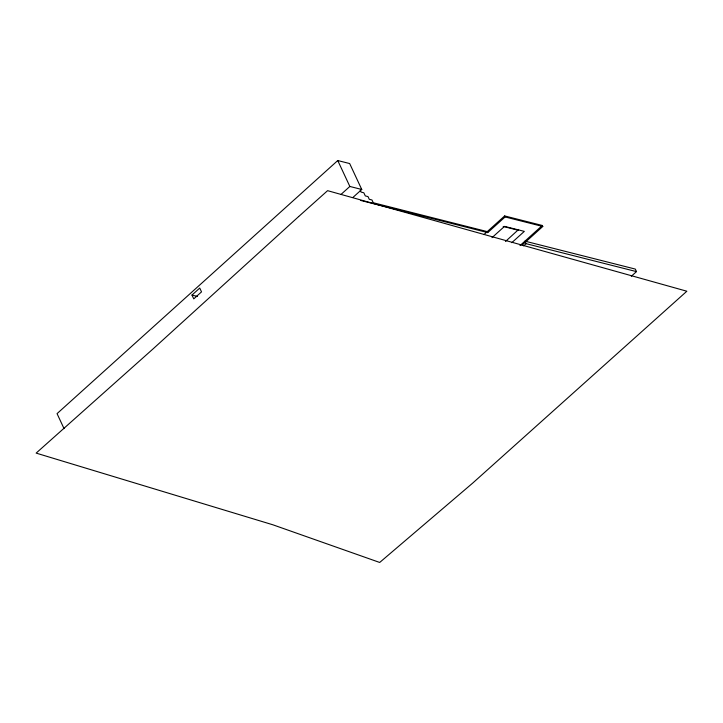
<?xml version="1.0" encoding="UTF-8"?>
<svg xmlns="http://www.w3.org/2000/svg" width="723" height="723" viewBox="0 0 723 723"><rect width="100%" height="100%" fill="white"/><g stroke="black" fill="none" stroke-linecap="round" stroke-linejoin="round"><path stroke-width="1.08" d="M352.833 197.524L361.753 189.48L349.67 163.552L337.758 160.542L57.054 413.637L64.031 428.594M191.984 295.056L199.738 288.061L201.518 291.875L193.764 298.87L191.984 295.056L197.397 296.421M340.931 194.505L349.851 186.462L361.753 189.48M483.976 234.577L504.645 215.942L542.313 225.477L542.783 226.48L522.114 245.115M360.777 200.47L487.736 232.607L505.106 216.945L542.783 226.48M491.992 237.668L504.527 226.371L524.329 231.378L511.794 242.684M505.485 241.473L518.671 229.435M520 245.603L542.313 225.477M523.651 245.91L526.127 243.678L636.493 271.613L631.296 276.285M503.181 226.444L517.993 230.194M636.493 271.613L635.309 269.083L524.943 241.148L526.127 243.678M504.645 215.942L505.106 216.945M487.736 232.607L487.275 231.613L373.267 202.747L371.965 199.973L369.254 199.286L367.998 196.593L365.287 195.906L363.832 192.779L361.111 192.092L360.226 190.185M337.758 160.542L349.851 186.462M298.644 216.566L153.294 348.685L36.15 453.104L272.869 524.79L379.692 562.458L472.734 483.063L686.85 291.224L327.591 190.664L298.644 216.566"/></g></svg>
